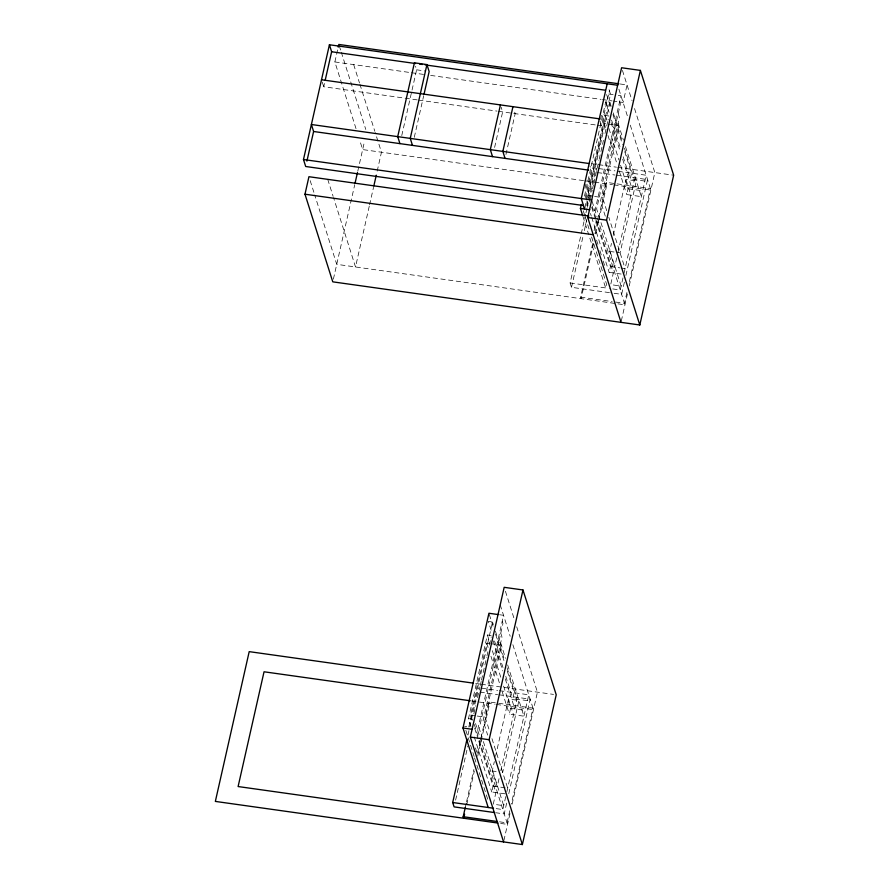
<?xml version="1.0" encoding="UTF-8"?>
<svg xmlns="http://www.w3.org/2000/svg" width="889" height="889" viewBox="0 0 889 889"><rect width="100%" height="100%" fill="white"/><g stroke="black" fill="none" stroke-linecap="round" stroke-linejoin="round"><path stroke-width="0.67" stroke-dasharray="4.45 3.33" d="M417.23 99.901L323.718 86.755L324.629 82.721M356.022 128.649L334.864 61.952L338.22 47.139M333.386 279.146L354.733 184.679M357.778 171.177L364.49 141.495M369.257 206.226L355.522 266.978L333.542 197.658M369.557 204.87L373.524 187.323M377.192 171.121L381.459 152.219L375.236 132.605M401.761 135.573L416.619 69.809L415.507 66.319M414.285 137.328L423.686 95.723M494.617 147.418L502.641 111.903L501.163 107.236M505.952 154.442L515.176 113.659L514.064 110.169M584.984 188.19L585.907 184.145M600.553 119.337L601.464 115.281M584.462 196.091L605.765 101.835L609.943 102.424L611.188 106.347M585.306 197.458L591.396 170.521L589.918 165.865M597.375 125.205L601.509 125.794L609.421 90.778M470.959 726.48L468.47 718.623L487.372 634.99L491.55 635.579M585.884 199.058L604.787 115.414L608.965 116.003L608.054 120.048M584.895 207.682L610.521 94.267L608.309 87.289M472.192 720.368L470.525 715.1L486.783 643.136L489.439 643.514M590.029 202.114L587.94 195.536L604.209 123.571L606.865 123.938M468.781 727.024L492.517 621.989L488.339 621.4L492.073 633.179M609.943 102.424L586.207 207.459L583.073 207.015M467.958 735.003L469.481 728.258M469.792 726.902L478.638 687.753M609.443 292.637L571.505 287.314L570.116 282.946L585.684 214.082M585.984 212.738L586.907 208.682M587.207 207.337L596.052 168.188L596.752 170.366M473.859 713.811L475.693 705.722M477.526 697.632L479.96 686.841M480.271 685.486L481.182 681.441M481.482 680.096L486.672 657.16M486.972 655.804L487.883 651.759M489.417 645.014L491.239 636.924M590.063 199.647L592.196 190.202M592.507 188.846L593.419 184.801M593.719 183.456L598.908 160.52M599.208 159.175L602.264 145.685M602.564 144.329L603.475 140.284M604.998 133.539L607.743 121.404M455.613 800.122L467.814 746.127M571.505 287.314L583.106 236.007M584.317 230.607L586.762 219.805M594.119 230.673L596.252 221.25M488.894 728.991L485.138 717.156L501.407 645.192L490.772 643.703M606.731 210.737L602.564 197.591L618.822 125.627L608.187 124.127M465.325 807.256L466.247 803.212M466.547 801.856L473.87 769.463M477.537 753.261L489.128 701.954L532.989 708.122L511.319 803.978M593.608 243.319L581.095 298.671L580.617 297.148L593.43 240.441M594.952 233.685L598.308 218.838M598.619 217.483L606.542 182.389L650.404 188.546L629.045 283.058M466.725 804.745L474.359 770.985M477.715 756.139L489.617 703.488L489.128 701.954M595.741 233.863L598.486 221.717M598.797 220.372L607.031 183.912L606.542 182.389M499.029 778.697L497.218 786.687L492.228 770.963L494.34 761.64M495.54 756.306L508.497 698.998L518.943 700.465L502.674 772.441M616.744 257.788L614.643 267.122L609.654 251.398L611.454 243.408M613.266 235.407L625.912 179.434L636.357 180.9L620.1 252.865L616.177 252.32M505.041 793.81L491.728 791.943L493.039 786.109L478.449 740.081M507.663 664.916L523.932 716.19L509.308 714.134L510.63 708.3L503.563 686.041M527.444 700.632L512.82 698.576L514.142 692.742L506.697 669.284M621.155 274.056L609.143 272.367L610.465 266.533L595.863 220.516M625.5 146.663L641.347 196.625L626.723 194.569L628.045 188.735L620.566 165.165M644.858 181.067L630.245 179.011L631.557 173.177L624.534 151.019M500.829 770.696L513.486 714.723L508.497 698.998M617.955 252.465L630.901 195.158L625.912 179.434M505.763 796.588L502.83 809.557L496.051 808.601M506.874 791.654L528.766 694.798L498.962 690.609M622.989 277.835L620.244 289.981L609.409 288.458M624.034 273.256L646.181 175.233L616.377 171.044M506.652 803.123L504.219 813.924L496.084 812.779M508.786 793.666L530.144 699.165L498.985 694.787M624.378 282.202L621.633 294.348L610.799 292.825M625.9 275.457L647.57 179.6L616.41 175.222M509.797 810.724L507.052 822.87L498.829 821.714M626.912 292.503L624.478 303.305L613.51 301.76M503.885 840.561L509.986 813.579M512.12 804.156L537.434 692.142L516.642 626.623M621.311 320.996L627.712 292.659M629.234 285.936L654.849 172.577L634.101 107.18M620.189 83.988L627.056 84.944L623.1 102.457L613.477 101.102M613.132 94.634L606.342 93.689L611.31 109.325M618.311 95.367L620.966 95.734L595.03 210.493L591.041 209.937M416.619 69.809L425.387 71.042M334.864 61.952L410.029 72.52M411.407 72.709L423.775 74.443M430.643 75.409L601.108 99.368M602.475 99.557L612.099 100.913M418.608 100.09L496.995 111.103M498.362 111.292L596.008 125.016M591.718 163.698L597.208 164.476M598.575 164.665L616.421 167.176M617.788 167.365L673.651 175.211M598.764 168.566L615.021 170.855M597.441 172.555L615.055 175.022M583.54 180.611L362.668 149.574L359.756 140.429M584.906 180.8L593.163 181.967M594.53 182.156L612.51 184.69M613.777 184.868L650.892 190.079L630.057 124.404M628.045 188.735L642.669 190.791M587.94 195.536L593.252 196.28M594.585 196.469L602.564 197.591M609.654 251.398L614.877 252.132M610.465 266.533L619.866 267.856M621.1 268.034L625.078 268.589L608.821 217.316M570.116 282.946L608.287 288.303M580.617 297.148L612.132 301.571M499.562 614.744L503.552 615.31L477.615 730.069L474.959 729.691M475.671 683.463L479.782 684.041M481.16 684.23L553.536 694.409M481.349 688.13L497.607 690.42M480.016 692.12L497.629 694.598M471.615 700.954L495.095 704.255M496.362 704.432L533.478 709.644L512.275 642.825M510.63 708.3L525.243 710.355M470.525 715.1L475.837 715.856M477.171 716.034L485.138 717.156M468.47 718.623L472.648 719.212M464.603 726.435L466.692 726.724M492.228 770.963L496.151 771.519M493.039 786.109L507.663 788.154L491.395 736.881M500.663 823.436L507.541 824.403L475.537 723.513M622.433 70.398L632.035 100.646M618.888 89.189L627.99 117.893M619.644 101.579L620.378 103.891L596.641 208.926L621.122 286.091L610.687 284.624L613.321 272.956L596.708 220.594M618.188 113.614L619.411 117.47L600.508 201.114L605.487 216.816M618.088 123.304L623.411 140.084M613.254 112.881L622.389 141.662M624.467 148.207L634.424 179.6L632.223 189.324L622.256 157.898M612.966 114.537L622.467 144.507M605.765 101.835L609.087 112.303M611.576 120.148L620.7 148.919M623.189 156.775L630.245 179.011M611.043 122.549L620.178 151.352M604.787 115.414L606.865 121.96M608.943 128.516L618.911 159.931M604.209 123.571L605.453 127.516M607.954 135.406L616.722 163.009M619.222 170.899L626.723 194.569M600.031 121.126L601.509 125.794M592.118 201.325L597.164 217.216M597.508 218.316L624.956 304.838L336.731 264.333L314.739 195.024M592.141 206.192L596.297 219.283M591.696 207.37L595.452 219.205M586.718 201.67L587.962 205.603M590.452 213.46L591.285 216.071M591.696 217.383L609.143 272.367M596.575 240.152L598.241 245.386M599.897 250.62L601.553 255.854M603.22 261.088L604.876 266.311M583.273 210.793L584.929 216.027M585.34 217.327L589.907 231.718M591.574 236.952L606.509 284.036L605.631 287.936L589.096 235.807M582.895 216.26L588.685 234.507M353.666 64.597L359.478 82.91M359.889 84.211L374.825 131.294M339.242 45.761L340.898 50.984M341.309 52.295L365.79 129.461M505.43 591.252L514.564 620.077M500.218 604.831L510.197 636.268M502.229 621.144L502.963 623.456L479.227 728.491L481.716 736.336M500.763 633.179L501.985 637.046L483.083 720.679L487.661 735.081M500.674 642.88L505.574 658.338M322.24 82.099L323.718 86.755M492.517 621.989L493.351 624.611M495.429 631.146L504.552 659.927M507.041 667.772L516.998 699.165L514.798 708.889L504.419 676.162M489.339 614.555L493.473 627.59M495.54 634.101L504.63 662.772M494.562 641.025L503.285 668.495M505.774 676.34L512.82 698.576M493.206 640.813L502.763 670.928M487.372 634.99L489.861 642.847M492.35 650.704L501.074 678.196M486.783 643.136L488.45 648.392M490.95 656.282L499.718 683.897M502.218 691.786L509.308 714.134M327.73 179.356L333.119 196.358M310.183 180.634L314.328 193.713M483.372 741.57L503.707 805.667L493.262 804.201L495.906 792.521L479.293 740.159M474.304 724.446L478.871 738.848M474.693 728.258L478.026 738.77M474.282 736.959L491.728 791.943M475.426 747.949L477.082 753.183M465.847 730.358L474.148 756.517M474.559 757.828L488.261 800.989"/><path stroke-width="1.33" d="M583.484 205.537L305.694 166.499L303.482 159.52L329.419 44.761L617.644 85.255M306.916 161.12L313.606 131.494L311.394 124.504L589.174 163.532M325.241 80.021L331.63 51.751L329.419 44.761M621 322.34L587.751 217.516L621.6 67.753L640.391 70.398L673.651 175.211L639.802 324.985L332.775 281.846L304.983 194.213L308.939 176.711L588.918 216.049M338.22 47.139L338.82 44.45L618.822 83.788M355.033 183.334L357.478 172.533M373.836 185.968L376.28 175.166M399.939 143.618L397.716 136.639L414.407 62.819L426.931 64.586L410.251 138.395L412.474 145.385M423.997 94.39L429.154 71.565L426.931 64.586M500.429 104.913L490.317 149.641L492.528 156.631M512.953 106.669L502.852 151.408L505.063 158.398M607.198 83.788L581.262 198.547L584.584 209.026M488.205 807.501L462.991 728.013L488.928 613.254L498.229 614.566M582.484 214.96L580.417 208.437L581.328 204.392M494.728 812.59L454.09 806.879L452.701 802.511L467.036 739.059M503.585 841.905L470.337 737.092L504.174 587.318L522.976 589.963L556.225 694.787L522.376 844.55L215.349 801.411L249.198 651.637L472.926 683.074M464.591 814.191L463.68 818.236L463.191 816.713L465.325 807.256M522.376 844.55L489.128 739.726L522.976 589.963M639.802 324.985L606.554 220.161L640.391 70.398M331.63 51.751L415.519 63.53M419.641 64.108L422.397 64.497M425.142 64.886L605.287 90.2M321.496 79.766L599.286 118.804M313.606 131.494L588.64 170.132M303.482 159.52L591.707 200.014M580.417 208.437L589.807 209.76M587.751 217.516L606.554 220.161M304.983 194.213L593.207 234.718M470.237 700.765L264.044 671.784L238.108 786.543L497.94 823.058M462.991 728.013L472.292 729.313M470.337 737.092L489.128 739.726M452.701 802.511L493.528 808.245M463.191 816.713L497.462 821.525"/></g></svg>
